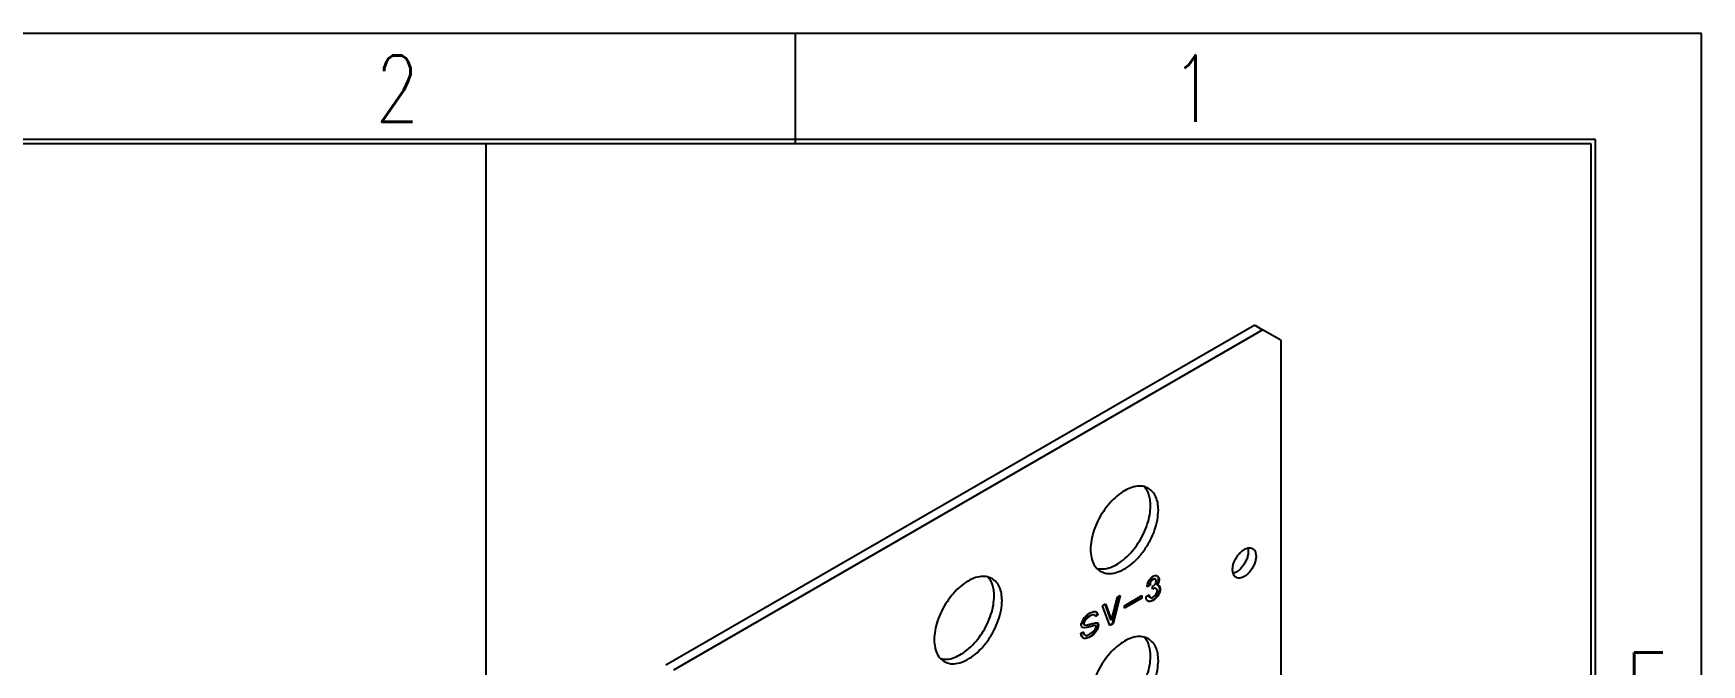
# Model space of a CAD drawing. Header units: millimetres. Extents: x -185 to 185, y -135 to 135.
# Drawn here: x 109.5 to 185, y 106.4 to 135 of the extents above; entities that cross this region are included whole.
import ezdxf

# ---------------------------------------------------------------- set-up
doc = ezdxf.new("R2010")
doc.units = ezdxf.units.MM
doc.layers.add('1', color=7, linetype='Continuous')
doc.styles.add('CONVERTER_14', font='simplex.shx', dxfattribs={"width": 0.77})

# ---------------------------------------------------------------- blocks, each defined once
blk = doc.blocks.new('valve_plate_R1__3', base_point=(411.97, 175.76))
at = {"color": 4, "linetype": 'Continuous'}
for p, q in [((494.35, 365.39), (414.45, 319.26)), ((415.51, 318.65), (495.41, 364.78)), ((494.35, 365.39), (495.41, 364.78)), ((497.89, 363.35), (495.41, 364.78)), ((497.89, 363.35), (497.89, 226.18)), ((479.78, 330.28), (479.92, 330.61)), ((479.92, 330.61), (480.07, 330.85)), ((480.07, 330.85), (480.28, 331.1)), ((480.1, 330.47), (480.17, 330.63)), ((480.17, 330.63), (480.28, 330.77)), ((480.24, 330.59), (480.17, 330.63)), ((480.24, 330.59), (480.17, 330.43)), ((480.35, 330.73), (480.24, 330.59)), ((480.28, 331.1), (480.46, 331.24)), ((480.28, 330.77), (480.42, 330.9)), ((480.35, 330.73), (480.28, 330.77)), ((480.49, 330.85), (480.35, 330.73)), ((480.42, 330.9), (480.56, 330.98)), ((480.49, 330.85), (480.42, 330.9)), ((480.46, 331.24), (480.67, 331.37)), ((480.63, 330.94), (480.49, 330.85)), ((480.56, 330.98), (480.7, 331.02)), ((480.63, 330.94), (480.56, 330.98)), ((480.77, 330.98), (480.63, 330.94)), ((480.67, 331.37), (480.84, 331.43)), ((480.77, 330.98), (480.7, 331.02)), ((480.7, 331.02), (480.81, 331)), ((480.88, 330.96), (480.77, 330.98)), ((480.88, 330.96), (480.81, 331)), ((480.84, 331.43), (481.06, 331.43)), ((480.95, 330.88), (480.88, 330.96)), ((480.99, 330.77), (480.95, 330.88)), ((480.95, 330.47), (480.99, 330.61)), ((480.99, 330.61), (480.99, 330.77)), ((481.06, 331.43), (481.13, 331.39)), ((481.13, 331.39), (481.2, 331.34)), ((481.27, 331.22), (481.13, 331.39)), ((481.13, 330.32), (481.27, 330.65)), ((481.2, 331.34), (481.34, 331.18)), ((481.34, 330.61), (481.2, 330.28)), ((481.3, 331.04), (481.27, 331.22)), ((481.34, 331.18), (481.27, 331.22)), ((481.27, 330.65), (481.3, 330.88)), ((481.34, 330.61), (481.27, 330.65)), ((481.37, 331), (481.3, 331.04)), ((481.3, 330.88), (481.3, 331.04)), ((481.37, 330.83), (481.3, 330.88)), ((481.34, 331.18), (481.37, 331)), ((481.37, 330.83), (481.34, 330.61)), ((481.37, 331), (481.37, 330.83)), ((474.9, 325.38), (475.72, 328.51)), ((475.05, 324.94), (476.01, 328.68)), ((476.11, 328.73), (475.12, 324.89)), ((475.72, 328.51), (476.11, 328.73)), ((476.67, 327.34), (479.04, 328.71)), ((476.67, 327.06), (478.97, 328.38)), ((479.04, 328.34), (476.67, 326.98)), ((478.97, 328.38), (478.97, 328.67)), ((479.04, 328.34), (478.97, 328.38)), ((479.04, 328.71), (479.04, 328.34)), ((479.61, 328.59), (480.03, 328.83)), ((479.61, 328.38), (479.61, 328.59)), ((479.68, 328.14), (479.61, 328.38)), ((479.75, 330.06), (479.78, 330.28)), ((479.75, 329.98), (480.07, 330.16)), ((480.14, 330.12), (479.75, 329.9)), ((479.75, 329.9), (479.75, 330.06)), ((479.96, 328.71), (479.96, 328.79)), ((480, 328.57), (479.96, 328.71)), ((480.03, 328.67), (479.96, 328.71)), ((480.07, 328.53), (480, 328.57)), ((480.1, 328.47), (480, 328.57)), ((480.03, 328.83), (480.03, 328.67)), ((480.03, 328.67), (480.07, 328.53)), ((480.07, 330.32), (480.1, 330.47)), ((480.07, 330.16), (480.07, 330.32)), ((480.14, 330.28), (480.07, 330.32)), ((480.14, 330.12), (480.07, 330.16)), ((480.07, 328.53), (480.17, 328.43)), ((480.17, 330.43), (480.1, 330.47)), ((480.17, 328.43), (480.1, 328.47)), ((480.17, 330.43), (480.14, 330.28)), ((480.14, 330.28), (480.14, 330.12)), ((480.17, 328.43), (480.31, 328.38)), ((480.31, 328.38), (480.49, 328.45)), ((480.49, 329.96), (480.63, 330.04)), ((480.49, 329.59), (480.49, 329.96)), ((480.49, 329.67), (480.56, 329.71)), ((480.63, 329.67), (480.49, 329.59)), ((480.49, 328.45), (480.63, 328.53)), ((480.56, 329.71), (480.74, 329.77)), ((480.63, 329.67), (480.56, 329.71)), ((480.6, 328.14), (480.88, 328.38)), ((480.63, 330.04), (480.77, 330.16)), ((480.81, 329.73), (480.63, 329.67)), ((480.63, 328.53), (480.81, 328.67)), ((480.95, 328.34), (480.67, 328.1)), ((480.74, 329.77), (480.88, 329.73)), ((480.81, 329.73), (480.74, 329.77)), ((480.77, 330.16), (480.88, 330.3)), ((480.95, 329.69), (480.81, 329.73)), ((480.81, 328.67), (480.95, 328.87)), ((480.88, 330.3), (480.95, 330.47)), ((480.95, 329.69), (480.88, 329.73)), ((480.88, 328.38), (481.09, 328.63)), ((480.95, 328.34), (480.88, 328.38)), ((481.06, 329.59), (480.95, 329.69)), ((480.95, 328.87), (481.06, 329.1)), ((481.16, 328.59), (480.95, 328.34)), ((481.06, 330.2), (481.13, 330.32)), ((481.13, 330.16), (481.06, 330.2)), ((481.09, 329.45), (481.06, 329.59)), ((481.06, 329.1), (481.09, 329.28)), ((481.09, 329.28), (481.09, 329.45)), ((481.09, 328.63), (481.27, 328.94)), ((481.16, 328.59), (481.09, 328.63)), ((481.2, 330.28), (481.13, 330.32)), ((481.2, 330.28), (481.13, 330.16)), ((481.13, 330.16), (481.3, 330.1)), ((481.34, 328.9), (481.16, 328.59)), ((481.37, 329.98), (481.25, 330.12)), ((481.27, 328.94), (481.37, 329.2)), ((481.34, 328.9), (481.27, 328.94)), ((481.3, 330.1), (481.45, 329.94)), ((481.45, 329.16), (481.34, 328.9)), ((481.45, 329.94), (481.37, 329.98)), ((481.45, 329.73), (481.37, 329.98)), ((481.37, 329.2), (481.45, 329.53)), ((481.45, 329.16), (481.37, 329.2)), ((481.45, 329.94), (481.52, 329.69)), ((481.45, 329.53), (481.45, 329.73)), ((481.52, 329.69), (481.45, 329.73)), ((481.52, 329.49), (481.45, 329.53)), ((481.52, 329.49), (481.45, 329.16)), ((481.52, 329.69), (481.52, 329.49)), ((471.4, 325.89), (471.62, 326.1)), ((471.62, 326.1), (471.83, 326.26)), ((471.79, 325.92), (471.97, 326.02)), ((471.83, 326.26), (472.04, 326.38)), ((471.97, 326.02), (472.18, 326.1)), ((472.04, 325.98), (471.97, 326.02)), ((472.04, 326.38), (472.25, 326.47)), ((472.25, 326.06), (472.04, 325.98)), ((472.18, 326.1), (472.39, 326.14)), ((472.25, 326.06), (472.18, 326.1)), ((472.25, 326.47), (472.5, 326.53)), ((472.46, 326.1), (472.25, 326.06)), ((472.46, 326.1), (472.39, 326.14)), ((472.39, 326.14), (472.57, 326.08)), ((472.64, 326.04), (472.46, 326.1)), ((472.5, 326.53), (472.68, 326.55)), ((472.64, 326.04), (472.57, 326.08)), ((472.71, 325.87), (472.64, 326.04)), ((472.68, 326.55), (472.89, 326.47)), ((472.68, 325.94), (473, 326.12)), ((473.07, 326.08), (472.71, 325.87)), ((472.92, 326.36), (472.83, 326.49)), ((472.89, 326.47), (473, 326.32)), ((473, 326.32), (472.92, 326.36)), ((473, 326.12), (472.92, 326.36)), ((473, 326.32), (473.07, 326.08)), ((473.07, 326.08), (473, 326.12)), ((473.7, 327.34), (474.09, 327.57)), ((474.69, 324.65), (473.7, 327.34)), ((474.83, 325.43), (474.05, 327.54)), ((474.09, 327.57), (474.9, 325.38)), ((476.67, 326.98), (476.67, 327.34)), ((479.78, 328), (479.68, 328.14)), ((479.89, 327.94), (479.78, 328)), ((479.89, 327.94), (480.1, 327.94)), ((479.96, 327.9), (479.89, 327.94)), ((480.17, 327.9), (479.96, 327.9)), ((480.1, 327.94), (480.38, 328.02)), ((480.17, 327.9), (480.1, 327.94)), ((480.46, 327.98), (480.17, 327.9)), ((480.38, 328.02), (480.6, 328.14)), ((480.46, 327.98), (480.38, 328.02)), ((480.67, 328.1), (480.46, 327.98)), ((480.67, 328.1), (480.6, 328.14)), ((470.77, 323.61), (471.12, 323.81)), ((470.8, 324.81), (470.84, 324.96)), ((470.8, 324.73), (470.8, 324.81)), ((470.84, 324.55), (470.8, 324.73)), ((470.84, 324.96), (470.91, 325.12)), ((470.94, 324.4), (470.84, 324.55)), ((470.91, 325.12), (471.05, 325.4)), ((470.92, 324.44), (471.19, 324.38)), ((471.26, 324.34), (470.94, 324.4)), ((471.05, 325.4), (471.26, 325.73)), ((471.09, 323.59), (471.06, 323.78)), ((471.09, 324.98), (471.12, 325.16)), ((471.09, 324.89), (471.09, 324.98)), ((471.16, 324.94), (471.09, 324.98)), ((471.16, 324.85), (471.09, 324.89)), ((471.16, 324.77), (471.09, 324.89)), ((471.12, 325.16), (471.26, 325.4)), ((471.19, 325.12), (471.12, 325.16)), ((471.12, 323.81), (471.16, 323.55)), ((471.19, 325.12), (471.16, 324.94)), ((471.16, 324.94), (471.16, 324.85)), ((471.16, 324.85), (471.23, 324.73)), ((471.23, 324.73), (471.16, 324.77)), ((471.33, 325.36), (471.19, 325.12)), ((471.19, 324.38), (471.55, 324.42)), ((471.26, 324.34), (471.19, 324.38)), ((471.23, 324.73), (471.48, 324.71)), ((471.26, 325.73), (471.4, 325.89)), ((471.26, 325.4), (471.37, 325.55)), ((471.33, 325.36), (471.26, 325.4)), ((471.62, 324.38), (471.26, 324.34)), ((471.44, 325.51), (471.33, 325.36)), ((471.37, 325.55), (471.58, 325.75)), ((471.44, 325.51), (471.37, 325.55)), ((471.65, 325.71), (471.44, 325.51)), ((471.48, 324.71), (472.32, 324.91)), ((471.55, 324.42), (471.93, 324.53)), ((471.62, 324.38), (471.55, 324.42)), ((471.58, 325.75), (471.79, 325.92)), ((471.65, 325.71), (471.58, 325.75)), ((472.01, 324.49), (471.62, 324.38)), ((471.86, 325.87), (471.65, 325.71)), ((471.86, 325.87), (471.79, 325.92)), ((472.04, 325.98), (471.86, 325.87)), ((471.93, 324.53), (472.46, 324.67)), ((472.01, 324.49), (471.93, 324.53)), ((472.54, 324.63), (472.01, 324.49)), ((472.32, 324.91), (472.75, 325)), ((472.32, 323.73), (472.54, 323.94)), ((472.43, 323.51), (472.68, 323.77)), ((472.46, 324.67), (472.64, 324.69)), ((472.54, 324.63), (472.46, 324.67)), ((472.71, 324.65), (472.54, 324.63)), ((472.54, 323.94), (472.68, 324.1)), ((472.71, 324.65), (472.64, 324.69)), ((472.68, 324.1), (472.78, 324.32)), ((472.68, 323.77), (472.85, 324.04)), ((472.75, 323.73), (472.68, 323.77)), ((472.78, 324.61), (472.71, 324.65)), ((472.75, 325), (472.92, 325.02)), ((472.92, 324), (472.75, 323.73)), ((472.82, 324.47), (472.78, 324.61)), ((472.78, 324.32), (472.82, 324.47)), ((472.85, 324.04), (472.96, 324.26)), ((472.92, 324), (472.85, 324.04)), ((472.92, 325.02), (473.03, 325)), ((473.03, 324.22), (472.92, 324)), ((472.96, 324.26), (473.03, 324.51)), ((473.03, 324.22), (472.96, 324.26)), ((473.03, 324.96), (472.99, 325)), ((473.03, 325), (473.1, 324.91)), ((473.07, 324.77), (473.03, 324.96)), ((473.1, 324.91), (473.03, 324.96)), ((473.03, 324.51), (473.07, 324.77)), ((473.1, 324.47), (473.03, 324.51)), ((473.1, 324.47), (473.03, 324.22)), ((473.14, 324.73), (473.07, 324.77)), ((473.1, 324.91), (473.14, 324.73)), ((473.14, 324.73), (473.1, 324.47)), ((474.67, 324.72), (475.05, 324.94)), ((475.12, 324.89), (474.69, 324.65)), ((474.9, 325.38), (474.83, 325.43)), ((475.12, 324.89), (475.05, 324.94)), ((470.8, 323.34), (470.77, 323.61)), ((470.91, 323.12), (470.8, 323.34)), ((471.09, 322.93), (470.91, 323.12)), ((471.06, 322.96), (471.19, 322.91)), ((471.16, 323.55), (471.09, 323.59)), ((471.16, 323.42), (471.09, 323.59)), ((471.26, 322.87), (471.09, 322.93)), ((471.16, 323.55), (471.23, 323.38)), ((471.23, 323.38), (471.16, 323.42)), ((471.19, 322.91), (471.37, 322.93)), ((471.26, 322.87), (471.19, 322.91)), ((471.23, 323.38), (471.37, 323.3)), ((471.44, 322.89), (471.26, 322.87)), ((471.37, 323.3), (471.51, 323.3)), ((471.37, 322.93), (471.65, 323.02)), ((471.44, 322.89), (471.37, 322.93)), ((471.72, 322.98), (471.44, 322.89)), ((471.51, 323.3), (471.65, 323.34)), ((471.65, 323.34), (471.86, 323.42)), ((471.65, 323.02), (471.83, 323.08)), ((471.72, 322.98), (471.65, 323.02)), ((471.9, 323.04), (471.72, 322.98)), ((471.83, 323.08), (472.15, 323.26)), ((471.9, 323.04), (471.83, 323.08)), ((471.86, 323.42), (472.04, 323.53)), ((472.22, 323.22), (471.9, 323.04)), ((472.04, 323.53), (472.32, 323.73)), ((472.15, 323.26), (472.43, 323.51)), ((472.22, 323.22), (472.15, 323.26)), ((472.5, 323.47), (472.22, 323.22)), ((472.5, 323.47), (472.43, 323.51)), ((472.75, 323.73), (472.5, 323.47))]:
    blk.add_line(p, q, dxfattribs=at)
for points in [[(479.92, 343.26), (479.12, 343.54), (478.19, 343.52), (477.19, 343.2), (476.16, 342.61), (475.15, 341.76), (474.23, 340.71), (473.42, 339.51), (472.78, 338.21), (472.33, 336.88), (472.1, 335.59), (472.1, 334.4), (472.33, 333.37), (472.78, 332.56), (473.42, 332)], [(480.21, 340.9), (480.15, 341.69), (479.99, 342.39), (479.72, 343), (479.35, 343.49)], [(481.27, 340.29), (481.18, 341.27), (480.92, 342.11), (480.49, 342.79), (479.92, 343.26)], [(472.94, 332.38), (473.81, 332.32), (474.78, 332.54), (475.78, 333.04), (476.77, 333.78), (477.71, 334.74), (478.55, 335.86), (479.25, 337.1), (479.77, 338.39), (480.1, 339.68), (480.21, 340.9)], [(473.42, 332), (474.27, 331.72), (475.25, 331.76), (476.31, 332.13), (477.39, 332.8), (478.43, 333.74), (479.37, 334.9), (480.17, 336.2), (480.77, 337.59), (481.14, 338.97), (481.27, 340.29)], [(491.34, 332.22), (491.39, 332.68), (491.52, 333.16), (491.73, 333.64), (492, 334.09), (492.33, 334.49), (492.69, 334.81), (493.06, 335.04), (493.43, 335.17), (493.77, 335.19), (494.06, 335.09)], [(493.4, 335.17), (493.47, 334.72), (493.42, 334.2), (493.26, 333.65), (493, 333.1), (492.66, 332.61), (492.26, 332.19), (491.84, 331.89), (491.41, 331.73)], [(494.06, 335.09), (494.31, 334.86), (494.47, 334.5), (494.53, 334.06), (494.47, 333.55), (494.31, 333.02), (494.06, 332.49), (493.73, 332.01), (493.35, 331.6), (492.94, 331.3), (492.52, 331.13), (492.14, 331.09), (491.81, 331.19)], [(458.71, 331.01), (457.9, 331.29), (456.98, 331.27), (455.97, 330.96), (454.94, 330.36), (453.94, 329.52), (453.01, 328.47), (452.21, 327.26), (451.57, 325.96), (451.12, 324.63), (450.89, 323.34), (450.89, 322.15), (451.12, 321.13), (451.57, 320.31), (452.21, 319.76)], [(458.99, 328.65), (458.94, 329.44), (458.77, 330.15), (458.5, 330.75), (458.14, 331.24)], [(460.06, 328.04), (459.97, 329.02), (459.71, 329.87), (459.28, 330.54), (458.71, 331.01)], [(491.81, 331.19), (491.61, 331.36), (491.47, 331.59), (491.38, 331.88), (491.34, 332.22)], [(451.72, 320.14), (452.6, 320.07), (453.56, 320.3), (454.56, 320.79), (455.56, 321.53), (456.5, 322.49), (457.34, 323.61), (458.04, 324.85), (458.56, 326.15), (458.88, 327.43), (458.99, 328.65)], [(452.21, 319.76), (453.06, 319.47), (454.04, 319.52), (455.1, 319.89), (456.18, 320.56), (457.22, 321.5), (458.16, 322.65), (458.95, 323.96), (459.55, 325.34), (459.93, 326.73), (460.06, 328.04)], [(479.92, 322.85), (479.12, 323.12), (478.19, 323.11), (477.19, 322.79), (476.16, 322.2), (475.15, 321.35), (474.23, 320.3), (473.42, 319.1), (472.78, 317.8), (472.33, 316.47), (472.1, 315.18), (472.1, 313.99), (472.33, 312.96), (472.78, 312.15), (473.42, 311.59)], [(480.21, 320.49), (480.15, 321.27), (479.99, 321.98), (479.72, 322.59), (479.35, 323.08)], [(481.27, 319.87), (481.18, 320.86), (480.92, 321.7), (480.49, 322.37), (479.92, 322.85)], [(472.94, 311.97), (473.81, 311.91), (474.78, 312.13), (475.78, 312.62), (476.77, 313.37), (477.71, 314.32), (478.55, 315.45), (479.25, 316.69), (479.77, 317.98), (480.1, 319.27), (480.21, 320.49)], [(473.42, 311.59), (474.27, 311.31), (475.25, 311.35), (476.31, 311.72), (477.39, 312.39), (478.43, 313.33), (479.37, 314.49), (480.17, 315.79), (480.77, 317.17), (481.14, 318.56), (481.27, 319.87)]]:
    blk.add_spline(points, degree=3, dxfattribs=at)
blk = doc.blocks.new('Reference_View1', base_point=(454.96, 342))
blk.add_blockref('valve_plate_R1__3', (411.97, 175.76))
blk = doc.blocks.new('_tb_frame_AN-A3', base_point=(-185, -135))
at = {"color": 7, "linetype": 'Continuous'}
for p, q in [((185, 135), (-185, 135)), ((144, 135), (144, 130)), ((185, -135), (185, 135)), ((180.2, 130.2), (-180.2, 130.2)), ((180, 130), (-180, 130)), ((180, -108), (180, 130)), ((180.2, -130.2), (180.2, 130.2))]:
    blk.add_line(p, q, dxfattribs=at)
at = {"layer": '1', "color": 7, "linetype": 'Continuous'}
for p, q in [((180, 130), (130, 130)), ((180, 40), (180, 130))]:
    blk.add_line(p, q, dxfattribs=at)
at = {"layer": '1', "color": 5, "linetype": 'Continuous'}
blk.add_line((130, 130), (130, 40), dxfattribs=at)
at = {"color": 7, "char_height": 3, "line_spacing_factor": 0.60024, "style": 'CONVERTER_14'}
for s, insert, attachment_point in [('2', (126, 132.5), 5), ('1', (162, 132.5), 5), ('E', (182.5, 104), 8)]:
    blk.add_mtext(s, dxfattribs=dict(at, insert=insert, attachment_point=attachment_point))

msp = doc.modelspace()

# ---------------------------------------------------------------- block references
msp.add_blockref('_tb_frame_AN-A3', (-185, -135))
at = {"xscale": 0.3333333333333333, "yscale": 0.3333333333333333, "zscale": 0.3333333333333333}
msp.add_blockref('Reference_View1', (151.655, 114), dxfattribs=at)

doc.saveas('drawing.dxf')
